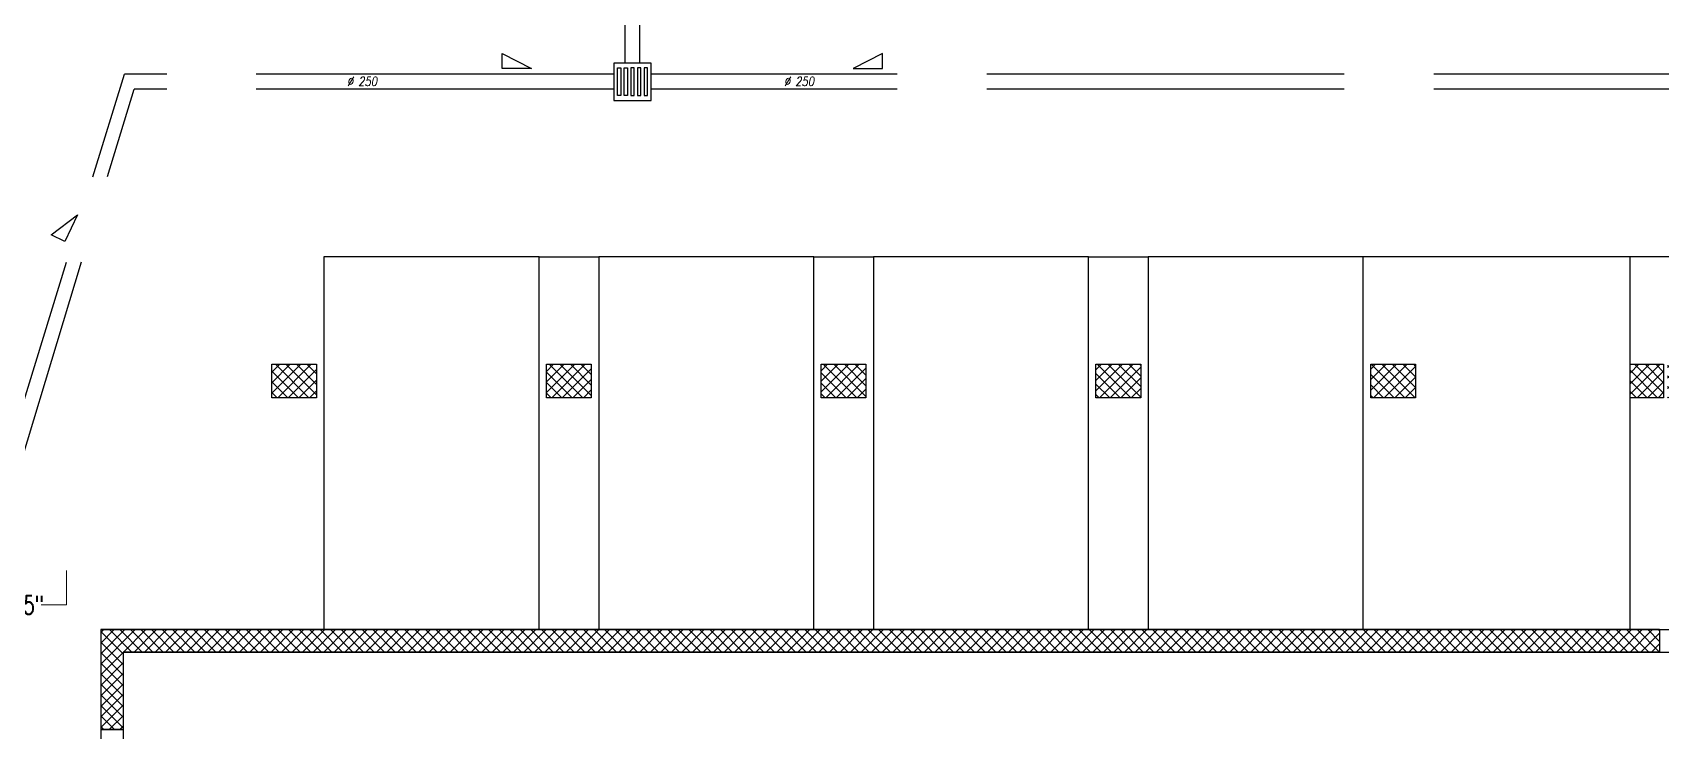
# Model space of a CAD drawing. Header units: millimetres. Extents: x 24747 to 137666, y -34589 to 43444.
# Drawn here: x 113137 to 115323, y 39602 to 40539 of the extents above; entities that cross this region are included whole.
import ezdxf

# ---------------------------------------------------------------- set-up
doc = ezdxf.new("R2010")
doc.units = ezdxf.units.MM
doc.header["$LTSCALE"] = 10
doc.linetypes.add('ACAD_ISO02W100', pattern=[15, 12, -3])
doc.layers.add('EPC RETINI PIANO INTERRATO DEFINITIVO', color=4, linetype='Continuous', lineweight=0)
for name, color, linetype in [('TUBAZIONI', 6, 'Continuous'), ('X_LINEE SCARICO', 1, 'Continuous'), ('X_MURI', 3, 'Continuous'), ('X_Parcheggi', 5, 'Continuous')]:
    doc.layers.add(name, color=color, linetype=linetype)
doc.styles.add('ROMANS', font='romans')
doc.styles.add('testo indicazioni', font='romans.shx', dxfattribs={"width": 0.8, "oblique": 10, "height": 17.5})

msp = doc.modelspace()

# ---------------------------------------------------------------- hatches: boundary and pattern name
at = {"layer": 'EPC RETINI PIANO INTERRATO DEFINITIVO'}
h = msp.add_hatch(dxfattribs=at)
h.set_pattern_fill('_USER', color=256, scale=10, angle=45, style=0, double=1, pattern_type=0)
h.set_pattern_definition([(45, (157624.513, 6383.593), (-7.0710678, 7.0710678), []), (135, (157624.513, 6383.593), (-7.0710678, -7.0710678), [])])
h.paths.add_polyline_path([(113458.03648, 40094.28729), (113518.03648, 40094.28729), (113518.03648, 40049.28729), (113458.03648, 40049.28729)])
h.paths.add_polyline_path([(113826.71863, 40094.28729), (113886.71863, 40094.28729), (113886.71863, 40049.28729), (113826.71863, 40049.28729)])
h.paths.add_polyline_path([(114195.40077, 40094.28729), (114255.40077, 40094.28729), (114255.40077, 40049.28729), (114195.40077, 40049.28729)])
h.paths.add_polyline_path([(114564.20341, 40094.28729), (114624.20341, 40094.28729), (114624.20341, 40049.28729), (114564.20341, 40049.28729)])
h.paths.add_polyline_path([(114932.9458, 40094.28729), (114992.9458, 40094.28729), (114992.9458, 40049.28729), (114932.9458, 40049.28729)])
h.paths.add_polyline_path([(115331.04829, 40094.28729), (115376.04829, 40094.28729), (115376.04829, 40049.28729), (115331.04829, 40049.28729)])
h.paths.add_polyline_path([(115281.04829, 40094.28729), (115326.04829, 40094.28729), (115326.04829, 40049.28729), (115281.04829, 40049.28729)])
h = msp.add_hatch(dxfattribs=at)
h.set_pattern_fill('_USER', color=256, scale=10, angle=45, style=0, double=1, pattern_type=0)
h.set_pattern_definition([(45, (115279.709, -15009.218), (-7.0710678, 7.0710678), []), (135, (115279.709, -15009.218), (-7.0710678, -7.0710678), [])])
h.paths.add_polyline_path([(113258.39886, 39604.29156), (113258.40081, 39708.28973), (115320.6055, 39708.28973), (115320.6055, 39738.28976), (114554.20341, 39738.28982), (114554.20341, 39738.28973), (114265.52127, 39738.28973), (114265.52127, 39738.28984), (114185.40077, 39738.28984), (114185.40077, 39738.28973), (113896.71863, 39738.28973), (113896.71863, 39738.28986), (113816.71863, 39738.28987), (113816.71863, 39738.28973), (113528.03648, 39738.28973), (113528.03648, 39738.28989), (113228.39874, 39738.28991), (113228.39792, 39604.29174)])

# ---------------------------------------------------------------- linework, layer by layer
at = {"layer": 'TUBAZIONI', "color": 1, "lineweight": 0}
for p, q in [((113182.48987, 39771.39011), (113182.48987, 39817.67641)), ((113148.39631, 39771.39011), (113182.48987, 39771.39011))]:
    msp.add_line(p, q, dxfattribs=at)
at = {"layer": 'X_LINEE SCARICO', "linetype": 'ACAD_ISO02W100', "ltscale": 4}
for p, q in [((113932.1259, 40498.24661, 0), (113932.1259, 41723.80505, 0)), ((113952.1259, 40498.24661, 0), (113952.1259, 41723.80505, 0)), ((113767.0068, 40490.95042), (113767.0068, 40511.28299)), ((113767.0068, 40511.28299), (113806.65775, 40490.95042)), ((114277.81664, 40511.28299), (114238.16569, 40490.95042)), ((114277.81664, 40490.95042), (114277.81664, 40511.28299)), ((113806.65775, 40490.95042), (113767.0068, 40490.95042)), ((114238.16569, 40490.95042), (114277.81664, 40490.95042)), ((113041.20465, 39772.35503, 0), (113260.17239, 40483.24661, 0)), ((113917.1259, 40483.24661, 0), (113260.17239, 40483.24661, 0)), ((116697.50466, 40483.24661, 0), (113967.1259, 40483.24661, 0)), ((113063.06907, 39772.35503, 0), (113273.20206, 40463.24661, 0)), ((113917.1259, 40463.24661, 0), (113273.20206, 40463.24661, 0)), ((116697.50466, 40463.24661, 0), (113967.1259, 40463.24661, 0)), ((113161.87863, 40267.71974, 0), (113197.19932, 40294.88699, 0)), ((113197.19932, 40294.88699, 0), (113180.26312, 40259.03504, 0)), ((113180.26312, 40259.03504, 0), (113161.87863, 40267.71974, 0))]:
    msp.add_line(p, q, dxfattribs=at)
at = {"layer": 'X_LINEE SCARICO', "linetype": 'ACAD_ISO02W100', "ltscale": 4, "elevation": 0}
for points in [[(113917.1259, 40448.24661), (113967.1259, 40448.24661), (113967.1259, 40498.24661), (113917.1259, 40498.24661)], [(113926.3759, 40454.74661), (113921.8759, 40454.74661), (113921.8759, 40491.74661), (113926.3759, 40491.74661)], [(113935.3759, 40454.74661), (113930.8759, 40454.74661), (113930.8759, 40491.74661), (113935.3759, 40491.74661)], [(113939.8759, 40454.74661), (113944.3759, 40454.74661), (113944.3759, 40491.74661), (113939.8759, 40491.74661)], [(113948.8759, 40454.74661), (113953.3759, 40454.74661), (113953.3759, 40491.74661), (113948.8759, 40491.74661)], [(113957.8759, 40454.74661), (113962.3759, 40454.74661), (113962.3759, 40491.74661), (113957.8759, 40491.74661)]]:
    msp.add_lwpolyline(points, close=True, dxfattribs=at)
at = {"layer": 'X_MURI', "ltscale": 30}
for p, q in [((113228.39874, 39738.28991, 0), (113228.38142, 36893.87694, 0)), ((113228.39874, 39738.28991, 0), (115782.40081, 39738.28973, 0)), ((113258.40081, 39708.28973, 0), (113258.34947, 36971.16703, 0)), ((113258.40081, 39708.28973, 0), (115782.40081, 39708.28973, 0))]:
    msp.add_line(p, q, dxfattribs=at)
at = {"layer": 'X_MURI'}
for p, q in [((113228.39874, 39738.30545, 0), (113228.39792, 39604.29174, 0)), ((115320.6055, 39738.29271, 0), (113228.39874, 39738.30545, 0)), ((115320.6055, 39738.29271, 0), (115320.6055, 39708.28972, 0)), ((115320.6055, 39738.29271, 0), (115320.6055, 39708.28972, 0)), ((115320.6055, 39708.28972, 0), (113258.40081, 39708.28972, 0)), ((113258.40081, 39708.28972, 0), (113258.40081, 39604.29156, 0)), ((113228.39792, 39604.29174, 0), (113258.40081, 39604.29156, 0)), ((113258.40081, 39604.29156, 0), (113228.39853, 39604.29174, 0))]:
    msp.add_line(p, q, dxfattribs=at)
at = {"layer": 'X_MURI', "elevation": 0}
for points in [[(113458.03648, 40094.28729), (113518.03648, 40094.28729), (113518.03648, 40049.28729), (113458.03648, 40049.28729)], [(113826.71863, 40094.28729), (113886.71863, 40094.28729), (113886.71863, 40049.28729), (113826.71863, 40049.28729)], [(114195.40077, 40094.28729), (114255.40077, 40094.28729), (114255.40077, 40049.28729), (114195.40077, 40049.28729)], [(114564.20341, 40094.28729), (114624.20341, 40094.28729), (114624.20341, 40049.28729), (114564.20341, 40049.28729)], [(114932.9458, 40094.28729), (114992.9458, 40094.28729), (114992.9458, 40049.28729), (114932.9458, 40049.28729)]]:
    msp.add_lwpolyline(points, close=True, dxfattribs=at)
at = {"layer": 'X_MURI', "ltscale": 30, "elevation": 0}
for points in [[(113458.03648, 40094.28729), (113518.03648, 40094.28729), (113518.03648, 40049.28729), (113458.03648, 40049.28729)], [(113826.71863, 40094.28729), (113886.71863, 40094.28729), (113886.71863, 40049.28729), (113826.71863, 40049.28729)], [(114195.40077, 40094.28729), (114255.40077, 40094.28729), (114255.40077, 40049.28729), (114195.40077, 40049.28729)], [(114564.20341, 40094.28729), (114624.20341, 40094.28729), (114624.20341, 40049.28729), (114564.20341, 40049.28729)], [(114932.9458, 40094.28729), (114992.9458, 40094.28729), (114992.9458, 40049.28729), (114932.9458, 40049.28729)], [(115281.04829, 40094.28729), (115326.04829, 40094.28729), (115326.04829, 40049.28729), (115281.04829, 40049.28729)]]:
    msp.add_lwpolyline(points, close=True, dxfattribs=at)
at = {"layer": 'X_Parcheggi', "ltscale": 4}
for p, q in [((113816.71863, 40238.28973, 0), (113896.71863, 40238.28973, 0)), ((114185.40077, 40238.28973, 0), (114265.52127, 40238.28973, 0)), ((114554.20341, 40238.28973, 0), (114634.26366, 40238.28973, 0)), ((115371.6882, 40238.28973, 0), (114634.26366, 40238.28973, 0)), ((114634.26366, 40238.28973, 0), (114634.26366, 40053.2873, 0)), ((114922.9458, 39738.28973, 0), (114922.9458, 40238.28973, 0)), ((114634.26366, 40053.2873, 0), (114634.26366, 39738.28973, 0)), ((114634.26366, 39738.28973, 0), (114922.9458, 39738.28973, 0))]:
    msp.add_line(p, q, dxfattribs=at)
at = {"layer": 'X_Parcheggi', "ltscale": 4, "elevation": 0}
for points in [[(113528.03648, 40053.2873), (113528.03648, 39738.28973), (113816.71863, 39738.28973), (113816.71863, 40238.28973), (113528.03648, 40238.28973)], [(113896.71863, 40053.2873), (113896.71863, 39738.28973), (114185.40077, 39738.28973), (114185.40077, 40238.28973), (113896.71863, 40238.28973)], [(114265.52127, 40053.2873), (114265.52127, 39738.28973), (114554.20341, 39738.28973), (114554.20341, 40238.28973), (114265.52127, 40238.28973)]]:
    msp.add_lwpolyline(points, close=True, dxfattribs=at)
for points in [[(113528.03648, 40238.28973), (113528.03648, 39738.28973)], [(115281.04829, 39738.5476), (115281.04829, 40238.5476)]]:
    msp.add_lwpolyline(points, dxfattribs=at)

# ---------------------------------------------------------------- texts
at = {"layer": 'TUBAZIONI', "color": 3, "style": 'ROMANS', "width": 0.7}
msp.add_text('ø5"', height=25, dxfattribs=at).set_placement((113110.47796, 39758.798))
at = {"layer": 'X_LINEE SCARICO', "char_height": 12.25, "width": 163.1593674, "attachment_point": 9, "rotation": 359.85091473, "style": 'testo indicazioni'}
for insert in [(113599.29785, 40467.67187, 0), (114185.8479, 40467.67187, 0)]:
    msp.add_mtext('{\\Fromans|c238;%%C }250', dxfattribs=dict(at, insert=insert))

doc.saveas('drawing.dxf')
